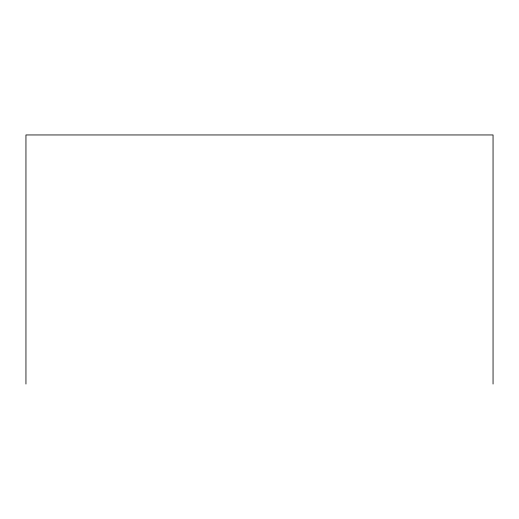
<?xml version="1.0" encoding="UTF-8"?>
<svg xmlns="http://www.w3.org/2000/svg" width="519" height="519" viewBox="0 0 519 519"><rect width="100%" height="100%" fill="white"/><g stroke="black" fill="none" stroke-linecap="round" stroke-linejoin="round"><path stroke-width="0.78" d="M493.05 384.047L493.05 134.953L25.95 134.953L25.95 384.047"/></g></svg>
